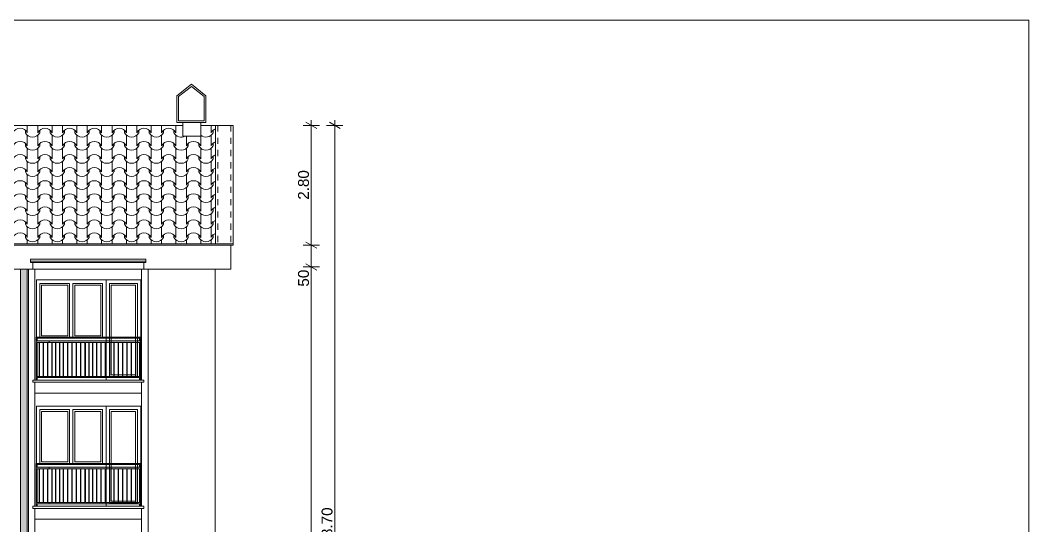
# Model space of a CAD drawing. Header units: millimetres. Extents: x 2791058 to 2855058, y -67651 to -18651.
# Drawn here: x 2831886 to 2855058, y -30272 to -18651 of the extents above; entities that cross this region are included whole.
import ezdxf

# ---------------------------------------------------------------- set-up
doc = ezdxf.new("R2010")
doc.units = ezdxf.units.MM
doc.header["$MEASUREMENT"] = 0
doc.linetypes.add('Dashed', pattern=[282.222223, 141.111112, -141.111112])
doc.linetypes.add('Hidden Line', pattern=[195.611112, 141.111112, -54.5])
doc.layers.add('Dimensioning - General', color=7, linetype='Continuous')
doc.layers.add('Exterior walls', color=7, linetype='Continuous')
for name, color, linetype, lineweight in [('Dimensioning - General_Pen_No__1', 7, 'Continuous', 0), ('Exterior walls_Pen_No__1', 7, 'Continuous', 0), ('Lines_Pen_No__20', 1, 'Continuous', 0), ('Shell - Roof_Pen_No__21', 7, 'Continuous', 0), ('Structural - Bearing_Pen_No__1', 7, 'Continuous', 0)]:
    doc.layers.add(name, color=color, linetype=linetype, lineweight=lineweight)
doc.layers.add('Structural - Bearing_Pen_No__61', color=7, linetype='Continuous', lineweight=0, true_color=0x6a6a6a)
doc.layers.add('Structural - Bearing_Pen_No__62', color=7, linetype='Continuous', lineweight=0, true_color=0xaaaaaa)
doc.styles.add('GENERATED_STYLE_1', font='')
doc.styles.get('GENERATED_STYLE_1').set_extended_font_data('Arial')
doc.dimstyles.new('GENERATED_STYLE__1', dxfattribs={"dimtxt": 250, "dimasz": 190, "dimexe": 0.18, "dimexo": 3, "dimgap": 0.09, "dimtad": 1, "dimlfac": 0.001, "dimzin": 0, "dimdsep": 46, "dimtxsty": 'GENERATED_STYLE_1', "dimblk": 'ARROWHEAD_2', "dimblk1": 'ARROWHEAD_2', "dimblk2": 'ARROWHEAD_2', "dimcen": 0.09, "dimclrd": 7, "dimclre": 7, "dimclrt": 7, "dimadec": 0, "dimazin": 0, "dimtfac": 1, "dimtdec": 4, "dimtmove": 0, "dimatfit": 3, "dimfxl": 1, "dimtolj": 1, "dimtzin": 0, "dimarcsym": 0})

# ---------------------------------------------------------------- blocks, each defined once
blk = doc.blocks.new('*X4', base_point=(2247654, -76425))
at = {"layer": 'Structural - Bearing_Pen_No__62', "color": 253, "linetype": 'Continuous', "lineweight": 0, "true_color": 0xaaaaaa}
for p, q in [((2832050, -21070), (2832050, -21116)), ((2832291, -21070), (2832291, -21116)), ((2832619, -21070), (2832619, -21116)), ((2832860, -21070), (2832860, -21116)), ((2833188, -21070), (2833188, -21116)), ((2833429, -21070), (2833429, -21116)), ((2833757, -21070), (2833757, -21116)), ((2833998, -21070), (2833998, -21116)), ((2834326, -21070), (2834326, -21116)), ((2834567, -21070), (2834567, -21116)), ((2834895, -21070), (2834895, -21116)), ((2835136, -21070), (2835136, -21116)), ((2835464, -21070), (2835464, -21116)), ((2836273, -21070), (2836273, -21116)), ((2832006, -21182), (2832006, -21238)), ((2832050, -21116), (2832050, -21238)), ((2832050, -21295), (2832050, -21417)), ((2832291, -21116), (2832291, -21238)), ((2832291, -21295), (2832291, -21417)), ((2832335, -21182), (2832335, -21238)), ((2832575, -21182), (2832575, -21238)), ((2832619, -21116), (2832619, -21238)), ((2832619, -21295), (2832619, -21417)), ((2832860, -21116), (2832860, -21238)), ((2832860, -21295), (2832860, -21417)), ((2832904, -21182), (2832904, -21238)), ((2833144, -21182), (2833144, -21238)), ((2833188, -21116), (2833188, -21238)), ((2833188, -21295), (2833188, -21417)), ((2833429, -21116), (2833429, -21238)), ((2833429, -21295), (2833429, -21417)), ((2833473, -21182), (2833473, -21238)), ((2833713, -21182), (2833713, -21238)), ((2833757, -21116), (2833757, -21238)), ((2833757, -21295), (2833757, -21417)), ((2833998, -21116), (2833998, -21238)), ((2833998, -21295), (2833998, -21417)), ((2834042, -21182), (2834042, -21238)), ((2834282, -21182), (2834282, -21238)), ((2834326, -21116), (2834326, -21238)), ((2834326, -21295), (2834326, -21417)), ((2834567, -21116), (2834567, -21238)), ((2834567, -21295), (2834567, -21417)), ((2834611, -21182), (2834611, -21238)), ((2834851, -21182), (2834851, -21238)), ((2834895, -21116), (2834895, -21238)), ((2834895, -21295), (2834895, -21417)), ((2835136, -21116), (2835136, -21238)), ((2835136, -21295), (2835136, -21417)), ((2835180, -21182), (2835180, -21238)), ((2835420, -21182), (2835420, -21238)), ((2835464, -21116), (2835464, -21238)), ((2835464, -21295), (2835464, -21417)), ((2835704, -21315), (2835704, -21417)), ((2836033, -21315), (2836033, -21417)), ((2836273, -21116), (2836273, -21238)), ((2836273, -21295), (2836273, -21417)), ((2836317, -21182), (2836317, -21238)), ((2832006, -21483), (2832006, -21539)), ((2832050, -21417), (2832050, -21539)), ((2832291, -21417), (2832291, -21539)), ((2832335, -21483), (2832335, -21539)), ((2832575, -21483), (2832575, -21539)), ((2832619, -21417), (2832619, -21539)), ((2832860, -21417), (2832860, -21539)), ((2832904, -21483), (2832904, -21539)), ((2833144, -21483), (2833144, -21539)), ((2833188, -21417), (2833188, -21539)), ((2833429, -21417), (2833429, -21539)), ((2833473, -21483), (2833473, -21539)), ((2833713, -21483), (2833713, -21539)), ((2833757, -21417), (2833757, -21539)), ((2833998, -21417), (2833998, -21539)), ((2834042, -21483), (2834042, -21539)), ((2834282, -21483), (2834282, -21539)), ((2834326, -21417), (2834326, -21539)), ((2834567, -21417), (2834567, -21539)), ((2834611, -21483), (2834611, -21539)), ((2834851, -21483), (2834851, -21539)), ((2834895, -21417), (2834895, -21539)), ((2835136, -21417), (2835136, -21539)), ((2835180, -21483), (2835180, -21539)), ((2835420, -21483), (2835420, -21539)), ((2835464, -21417), (2835464, -21539)), ((2835704, -21417), (2835704, -21539)), ((2835748, -21483), (2835748, -21539)), ((2835989, -21483), (2835989, -21539)), ((2836033, -21417), (2836033, -21539)), ((2836273, -21417), (2836273, -21539)), ((2836317, -21483), (2836317, -21539)), ((2832050, -21595), (2832050, -21717)), ((2832050, -21717), (2832050, -21839)), ((2832291, -21595), (2832291, -21717)), ((2832291, -21717), (2832291, -21839)), ((2832619, -21595), (2832619, -21717)), ((2832619, -21717), (2832619, -21839)), ((2832860, -21595), (2832860, -21717)), ((2832860, -21717), (2832860, -21839)), ((2833188, -21595), (2833188, -21717)), ((2833188, -21717), (2833188, -21839)), ((2833429, -21595), (2833429, -21717)), ((2833429, -21717), (2833429, -21839)), ((2833757, -21595), (2833757, -21717)), ((2833757, -21717), (2833757, -21839)), ((2833998, -21595), (2833998, -21717)), ((2833998, -21717), (2833998, -21839)), ((2834326, -21595), (2834326, -21717)), ((2834326, -21717), (2834326, -21839)), ((2834567, -21595), (2834567, -21717)), ((2834567, -21717), (2834567, -21839)), ((2834895, -21595), (2834895, -21717)), ((2834895, -21717), (2834895, -21839)), ((2835136, -21595), (2835136, -21717)), ((2835136, -21717), (2835136, -21839)), ((2835464, -21595), (2835464, -21717)), ((2835464, -21717), (2835464, -21839)), ((2835704, -21595), (2835704, -21717)), ((2835704, -21717), (2835704, -21839)), ((2836033, -21595), (2836033, -21717)), ((2836033, -21717), (2836033, -21839)), ((2836273, -21595), (2836273, -21717)), ((2836273, -21717), (2836273, -21839)), ((2832006, -21783), (2832006, -21839)), ((2832050, -21896), (2832050, -22018)), ((2832291, -21896), (2832291, -22018)), ((2832335, -21783), (2832335, -21839)), ((2832575, -21783), (2832575, -21839)), ((2832619, -21896), (2832619, -22018)), ((2832860, -21896), (2832860, -22018)), ((2832904, -21783), (2832904, -21839)), ((2833144, -21783), (2833144, -21839)), ((2833188, -21896), (2833188, -22018)), ((2833429, -21896), (2833429, -22018)), ((2833473, -21783), (2833473, -21839)), ((2833713, -21783), (2833713, -21839)), ((2833757, -21896), (2833757, -22018)), ((2833998, -21896), (2833998, -22018)), ((2834042, -21783), (2834042, -21839)), ((2834282, -21783), (2834282, -21839)), ((2834326, -21896), (2834326, -22018)), ((2834567, -21896), (2834567, -22018)), ((2834611, -21783), (2834611, -21839)), ((2834851, -21783), (2834851, -21839)), ((2834895, -21896), (2834895, -22018)), ((2835136, -21896), (2835136, -22018)), ((2835180, -21783), (2835180, -21839)), ((2835420, -21783), (2835420, -21839)), ((2835464, -21896), (2835464, -22018)), ((2835704, -21896), (2835704, -22018)), ((2835748, -21783), (2835748, -21839)), ((2835989, -21783), (2835989, -21839)), ((2836033, -21896), (2836033, -22018)), ((2836273, -21896), (2836273, -22018)), ((2836317, -21783), (2836317, -21839)), ((2832006, -22084), (2832006, -22140)), ((2832050, -22018), (2832050, -22140)), ((2832050, -22197), (2832050, -22319)), ((2832291, -22018), (2832291, -22140)), ((2832291, -22197), (2832291, -22319)), ((2832335, -22084), (2832335, -22140)), ((2832575, -22084), (2832575, -22140)), ((2832619, -22018), (2832619, -22140)), ((2832619, -22197), (2832619, -22319)), ((2832860, -22018), (2832860, -22140)), ((2832860, -22197), (2832860, -22319)), ((2832904, -22084), (2832904, -22140)), ((2833144, -22084), (2833144, -22140)), ((2833188, -22018), (2833188, -22140)), ((2833188, -22197), (2833188, -22319)), ((2833429, -22018), (2833429, -22140)), ((2833429, -22197), (2833429, -22319)), ((2833473, -22084), (2833473, -22140)), ((2833713, -22084), (2833713, -22140)), ((2833757, -22018), (2833757, -22140)), ((2833757, -22197), (2833757, -22319)), ((2833998, -22018), (2833998, -22140)), ((2833998, -22197), (2833998, -22319)), ((2834042, -22084), (2834042, -22140)), ((2834282, -22084), (2834282, -22140)), ((2834326, -22018), (2834326, -22140)), ((2834326, -22197), (2834326, -22319)), ((2834567, -22018), (2834567, -22140)), ((2834567, -22197), (2834567, -22319)), ((2834611, -22084), (2834611, -22140)), ((2834851, -22084), (2834851, -22140)), ((2834895, -22018), (2834895, -22140)), ((2834895, -22197), (2834895, -22319)), ((2835136, -22018), (2835136, -22140)), ((2835136, -22197), (2835136, -22319)), ((2835180, -22084), (2835180, -22140)), ((2835420, -22084), (2835420, -22140)), ((2835464, -22018), (2835464, -22140)), ((2835464, -22197), (2835464, -22319)), ((2835704, -22018), (2835704, -22140)), ((2835704, -22197), (2835704, -22319)), ((2835748, -22084), (2835748, -22140)), ((2835989, -22084), (2835989, -22140)), ((2836033, -22018), (2836033, -22140)), ((2836033, -22197), (2836033, -22319)), ((2836273, -22018), (2836273, -22140)), ((2836273, -22197), (2836273, -22319)), ((2836317, -22084), (2836317, -22140)), ((2832006, -22385), (2832006, -22441)), ((2832050, -22319), (2832050, -22441)), ((2832291, -22319), (2832291, -22441)), ((2832335, -22385), (2832335, -22441)), ((2832575, -22385), (2832575, -22441)), ((2832619, -22319), (2832619, -22441)), ((2832860, -22319), (2832860, -22441)), ((2832904, -22385), (2832904, -22441)), ((2833144, -22385), (2833144, -22441)), ((2833188, -22319), (2833188, -22441)), ((2833429, -22319), (2833429, -22441)), ((2833473, -22385), (2833473, -22441)), ((2833713, -22385), (2833713, -22441)), ((2833757, -22319), (2833757, -22441)), ((2833998, -22319), (2833998, -22441)), ((2834042, -22385), (2834042, -22441)), ((2834282, -22385), (2834282, -22441)), ((2834326, -22319), (2834326, -22441)), ((2834567, -22319), (2834567, -22441)), ((2834611, -22385), (2834611, -22441)), ((2834851, -22385), (2834851, -22441)), ((2834895, -22319), (2834895, -22441)), ((2835136, -22319), (2835136, -22441)), ((2835180, -22385), (2835180, -22441)), ((2835420, -22385), (2835420, -22441)), ((2835464, -22319), (2835464, -22441)), ((2835704, -22319), (2835704, -22441)), ((2835748, -22385), (2835748, -22441)), ((2835989, -22385), (2835989, -22441)), ((2836033, -22319), (2836033, -22441)), ((2836273, -22319), (2836273, -22441)), ((2836317, -22385), (2836317, -22441)), ((2832006, -22685), (2832006, -22741)), ((2832050, -22497), (2832050, -22619)), ((2832050, -22619), (2832050, -22741)), ((2832291, -22497), (2832291, -22619)), ((2832291, -22619), (2832291, -22741)), ((2832335, -22685), (2832335, -22741)), ((2832575, -22685), (2832575, -22741)), ((2832619, -22497), (2832619, -22619)), ((2832619, -22619), (2832619, -22741)), ((2832860, -22497), (2832860, -22619)), ((2832860, -22619), (2832860, -22741)), ((2832904, -22685), (2832904, -22741)), ((2833144, -22685), (2833144, -22741)), ((2833188, -22497), (2833188, -22619)), ((2833188, -22619), (2833188, -22741)), ((2833429, -22497), (2833429, -22619)), ((2833429, -22619), (2833429, -22741)), ((2833473, -22685), (2833473, -22741)), ((2833713, -22685), (2833713, -22741)), ((2833757, -22497), (2833757, -22619)), ((2833757, -22619), (2833757, -22741)), ((2833998, -22497), (2833998, -22619)), ((2833998, -22619), (2833998, -22741)), ((2834042, -22685), (2834042, -22741)), ((2834282, -22685), (2834282, -22741)), ((2834326, -22497), (2834326, -22619)), ((2834326, -22619), (2834326, -22741)), ((2834567, -22497), (2834567, -22619)), ((2834567, -22619), (2834567, -22741)), ((2834611, -22685), (2834611, -22741)), ((2834851, -22685), (2834851, -22741)), ((2834895, -22497), (2834895, -22619)), ((2834895, -22619), (2834895, -22741)), ((2835136, -22497), (2835136, -22619)), ((2835136, -22619), (2835136, -22741)), ((2835180, -22685), (2835180, -22741)), ((2835420, -22685), (2835420, -22741)), ((2835464, -22497), (2835464, -22619)), ((2835464, -22619), (2835464, -22741)), ((2835704, -22497), (2835704, -22619)), ((2835704, -22619), (2835704, -22741)), ((2835748, -22685), (2835748, -22741)), ((2835989, -22685), (2835989, -22741)), ((2836033, -22497), (2836033, -22619)), ((2836033, -22619), (2836033, -22741)), ((2836273, -22497), (2836273, -22619)), ((2836273, -22619), (2836273, -22741)), ((2836317, -22685), (2836317, -22741)), ((2832050, -22798), (2832050, -22920)), ((2832050, -22920), (2832050, -23042)), ((2832291, -22798), (2832291, -22920)), ((2832291, -22920), (2832291, -23042)), ((2832619, -22798), (2832619, -22920)), ((2832619, -22920), (2832619, -23042)), ((2832860, -22798), (2832860, -22920)), ((2832860, -22920), (2832860, -23042)), ((2833188, -22798), (2833188, -22920)), ((2833188, -22920), (2833188, -23042)), ((2833429, -22798), (2833429, -22920)), ((2833429, -22920), (2833429, -23042)), ((2833757, -22798), (2833757, -22920)), ((2833757, -22920), (2833757, -23042)), ((2833998, -22798), (2833998, -22920)), ((2833998, -22920), (2833998, -23042)), ((2834326, -22798), (2834326, -22920)), ((2834326, -22920), (2834326, -23042)), ((2834567, -22798), (2834567, -22920)), ((2834567, -22920), (2834567, -23042)), ((2834895, -22798), (2834895, -22920)), ((2834895, -22920), (2834895, -23042)), ((2835136, -22798), (2835136, -22920)), ((2835136, -22920), (2835136, -23042)), ((2835464, -22798), (2835464, -22920)), ((2835464, -22920), (2835464, -23042)), ((2835704, -22798), (2835704, -22920)), ((2835704, -22920), (2835704, -23042)), ((2836033, -22798), (2836033, -22920)), ((2836033, -22920), (2836033, -23042)), ((2836273, -22798), (2836273, -22920)), ((2836273, -22920), (2836273, -23042)), ((2832006, -22986), (2832006, -23042)), ((2832050, -23099), (2832050, -23221)), ((2832291, -23099), (2832291, -23221)), ((2832335, -22986), (2832335, -23042)), ((2832575, -22986), (2832575, -23042)), ((2832619, -23099), (2832619, -23221)), ((2832860, -23099), (2832860, -23221)), ((2832904, -22986), (2832904, -23042)), ((2833144, -22986), (2833144, -23042)), ((2833188, -23099), (2833188, -23221)), ((2833429, -23099), (2833429, -23221)), ((2833473, -22986), (2833473, -23042)), ((2833713, -22986), (2833713, -23042)), ((2833757, -23099), (2833757, -23221)), ((2833998, -23099), (2833998, -23221)), ((2834042, -22986), (2834042, -23042)), ((2834282, -22986), (2834282, -23042)), ((2834326, -23099), (2834326, -23221)), ((2834567, -23099), (2834567, -23221)), ((2834611, -22986), (2834611, -23042)), ((2834851, -22986), (2834851, -23042)), ((2834895, -23099), (2834895, -23221)), ((2835136, -23099), (2835136, -23221)), ((2835180, -22986), (2835180, -23042)), ((2835420, -22986), (2835420, -23042)), ((2835464, -23099), (2835464, -23221)), ((2835704, -23099), (2835704, -23221)), ((2835748, -22986), (2835748, -23042)), ((2835989, -22986), (2835989, -23042)), ((2836033, -23099), (2836033, -23221)), ((2836273, -23099), (2836273, -23221)), ((2836317, -22986), (2836317, -23042)), ((2832006, -23287), (2832006, -23343)), ((2832050, -23221), (2832050, -23343)), ((2832050, -23399), (2832050, -23521)), ((2832291, -23221), (2832291, -23343)), ((2832291, -23399), (2832291, -23521)), ((2832335, -23287), (2832335, -23343)), ((2832575, -23287), (2832575, -23343)), ((2832619, -23221), (2832619, -23343)), ((2832619, -23399), (2832619, -23521)), ((2832860, -23221), (2832860, -23343)), ((2832860, -23399), (2832860, -23521)), ((2832904, -23287), (2832904, -23343)), ((2833144, -23287), (2833144, -23343)), ((2833188, -23221), (2833188, -23343)), ((2833188, -23399), (2833188, -23521)), ((2833429, -23221), (2833429, -23343)), ((2833429, -23399), (2833429, -23521)), ((2833473, -23287), (2833473, -23343)), ((2833713, -23287), (2833713, -23343)), ((2833757, -23221), (2833757, -23343)), ((2833757, -23399), (2833757, -23521)), ((2833998, -23221), (2833998, -23343)), ((2833998, -23399), (2833998, -23521)), ((2834042, -23287), (2834042, -23343)), ((2834282, -23287), (2834282, -23343)), ((2834326, -23221), (2834326, -23343)), ((2834326, -23399), (2834326, -23521)), ((2834567, -23221), (2834567, -23343)), ((2834567, -23399), (2834567, -23521)), ((2834611, -23287), (2834611, -23343)), ((2834851, -23287), (2834851, -23343)), ((2834895, -23221), (2834895, -23343)), ((2834895, -23399), (2834895, -23521)), ((2835136, -23221), (2835136, -23343)), ((2835136, -23399), (2835136, -23521)), ((2835180, -23287), (2835180, -23343)), ((2835420, -23287), (2835420, -23343)), ((2835464, -23221), (2835464, -23343)), ((2835464, -23399), (2835464, -23521)), ((2835704, -23221), (2835704, -23343)), ((2835704, -23399), (2835704, -23521)), ((2835748, -23287), (2835748, -23343)), ((2835989, -23287), (2835989, -23343)), ((2836033, -23221), (2836033, -23343)), ((2836033, -23399), (2836033, -23521)), ((2836273, -23221), (2836273, -23343)), ((2836273, -23399), (2836273, -23521)), ((2836317, -23287), (2836317, -23343)), ((2832006, -23587), (2832006, -23643)), ((2832050, -23521), (2832050, -23643)), ((2832291, -23521), (2832291, -23643)), ((2832335, -23587), (2832335, -23643)), ((2832575, -23587), (2832575, -23643)), ((2832619, -23521), (2832619, -23643)), ((2832860, -23521), (2832860, -23643)), ((2832904, -23587), (2832904, -23643)), ((2833144, -23587), (2833144, -23643)), ((2833188, -23521), (2833188, -23643)), ((2833429, -23521), (2833429, -23643)), ((2833473, -23587), (2833473, -23643)), ((2833713, -23587), (2833713, -23643)), ((2833757, -23521), (2833757, -23643)), ((2833998, -23521), (2833998, -23643)), ((2834042, -23587), (2834042, -23643)), ((2834282, -23587), (2834282, -23643)), ((2834326, -23521), (2834326, -23643)), ((2834567, -23521), (2834567, -23643)), ((2834611, -23587), (2834611, -23643)), ((2834851, -23587), (2834851, -23643)), ((2834895, -23521), (2834895, -23643)), ((2835136, -23521), (2835136, -23643)), ((2835180, -23587), (2835180, -23643)), ((2835420, -23587), (2835420, -23643)), ((2835464, -23521), (2835464, -23643)), ((2835704, -23521), (2835704, -23643)), ((2835748, -23587), (2835748, -23643)), ((2835989, -23587), (2835989, -23643)), ((2836033, -23521), (2836033, -23643)), ((2836273, -23521), (2836273, -23643)), ((2836317, -23587), (2836317, -23643)), ((2832050, -23700), (2832050, -23792)), ((2832291, -23700), (2832291, -23792)), ((2832619, -23700), (2832619, -23792)), ((2832860, -23700), (2832860, -23792)), ((2833188, -23700), (2833188, -23792)), ((2833429, -23700), (2833429, -23792)), ((2833757, -23700), (2833757, -23792)), ((2833998, -23700), (2833998, -23792)), ((2834326, -23700), (2834326, -23792)), ((2834567, -23700), (2834567, -23792)), ((2834895, -23700), (2834895, -23792)), ((2835136, -23700), (2835136, -23792)), ((2835464, -23700), (2835464, -23792)), ((2835704, -23700), (2835704, -23792)), ((2836033, -23700), (2836033, -23792)), ((2836273, -23700), (2836273, -23792))]:
    blk.add_line(p, q, dxfattribs=at)
for centre, radius, start, end in [((2831887, -21322), 185, 90.1705, 153.0115), ((2831885, -21322), 185, 26.9885, 89.8295), ((2832170, -21155), 184, 206.7044, 333.2956), ((2832456, -21322), 185, 90.1705, 153.0115), ((2832454, -21322), 185, 26.9885, 89.8295), ((2832739, -21155), 184, 206.7044, 333.2956), ((2833024, -21322), 185, 90.1705, 153.0115), ((2833023, -21322), 185, 26.9885, 89.8295), ((2833308, -21155), 184, 206.7044, 333.2956), ((2833593, -21322), 185, 90.1705, 153.0115), ((2833592, -21322), 185, 26.9885, 89.8295), ((2833877, -21155), 184, 206.7044, 333.2956), ((2834162, -21322), 185, 90.1705, 153.0115), ((2834161, -21322), 185, 26.9885, 89.8295), ((2834446, -21155), 184, 206.7044, 333.2956), ((2834731, -21322), 185, 90.1705, 153.0115), ((2834730, -21322), 185, 26.9885, 89.8295), ((2835015, -21155), 184, 206.7044, 333.2956), ((2835300, -21322), 185, 90.1705, 153.0115), ((2835299, -21322), 185, 26.9885, 89.8295), ((2835584, -21155), 184, 206.7044, 299.8597), ((2836153, -21155), 184, 230.3003, 333.2956), ((2836438, -21322), 185, 109.7427, 153.0115), ((2831887, -21623), 185, 90.1705, 153.0115), ((2831885, -21623), 185, 26.9885, 89.8295), ((2832170, -21456), 184, 206.7044, 333.2956), ((2832456, -21623), 185, 90.1705, 153.0115), ((2832454, -21623), 185, 26.9885, 89.8295), ((2832739, -21456), 184, 206.7044, 333.2956), ((2833024, -21623), 185, 90.1705, 153.0115), ((2833023, -21623), 185, 26.9885, 89.8295), ((2833308, -21456), 184, 206.7044, 333.2956), ((2833593, -21623), 185, 90.1705, 153.0115), ((2833592, -21623), 185, 26.9885, 89.8295), ((2833877, -21456), 184, 206.7044, 333.2956), ((2834162, -21623), 185, 90.1705, 153.0115), ((2834161, -21623), 185, 26.9885, 89.8295), ((2834446, -21456), 184, 206.7044, 333.2956), ((2834731, -21623), 185, 90.1705, 153.0115), ((2834730, -21623), 185, 26.9885, 89.8295), ((2835015, -21456), 184, 206.7044, 333.2956), ((2835300, -21623), 185, 90.1705, 153.0115), ((2835299, -21623), 185, 26.9885, 89.8295), ((2835584, -21456), 184, 206.7044, 333.2956), ((2835869, -21623), 185, 90.1705, 153.0115), ((2835868, -21623), 185, 26.9885, 89.8295), ((2836153, -21456), 184, 206.7044, 333.2956), ((2836438, -21623), 185, 109.7427, 153.0115), ((2831887, -21923), 185, 90.1705, 153.0115), ((2831885, -21923), 185, 26.9885, 89.8295), ((2832456, -21923), 185, 90.1705, 153.0115), ((2832454, -21923), 185, 26.9885, 89.8295), ((2833024, -21923), 185, 90.1705, 153.0115), ((2833023, -21923), 185, 26.9885, 89.8295), ((2833593, -21923), 185, 90.1705, 153.0115), ((2833592, -21923), 185, 26.9885, 89.8295), ((2834162, -21923), 185, 90.1705, 153.0115), ((2834161, -21923), 185, 26.9885, 89.8295), ((2834731, -21923), 185, 90.1705, 153.0115), ((2834730, -21923), 185, 26.9885, 89.8295), ((2835300, -21923), 185, 90.1705, 153.0115), ((2835299, -21923), 185, 26.9885, 89.8295), ((2835869, -21923), 185, 90.1705, 153.0115), ((2835868, -21923), 185, 26.9885, 89.8295), ((2836438, -21923), 185, 109.7427, 153.0115), ((2832170, -21757), 184, 206.7044, 333.2956), ((2832739, -21757), 184, 206.7044, 333.2956), ((2833308, -21757), 184, 206.7044, 333.2956), ((2833877, -21757), 184, 206.7044, 333.2956), ((2834446, -21757), 184, 206.7044, 333.2956), ((2835015, -21757), 184, 206.7044, 333.2956), ((2835584, -21757), 184, 206.7044, 333.2956), ((2836153, -21757), 184, 206.7044, 333.2956), ((2831887, -22224), 185, 90.1705, 153.0115), ((2831885, -22224), 185, 26.9885, 89.8295), ((2832170, -22057), 184, 206.7044, 333.2956), ((2832456, -22224), 185, 90.1705, 153.0115), ((2832454, -22224), 185, 26.9885, 89.8295), ((2832739, -22057), 184, 206.7044, 333.2956), ((2833024, -22224), 185, 90.1705, 153.0115), ((2833023, -22224), 185, 26.9885, 89.8295), ((2833308, -22057), 184, 206.7044, 333.2956), ((2833593, -22224), 185, 90.1705, 153.0115), ((2833592, -22224), 185, 26.9885, 89.8295), ((2833877, -22057), 184, 206.7044, 333.2956), ((2834162, -22224), 185, 90.1705, 153.0115), ((2834161, -22224), 185, 26.9885, 89.8295), ((2834446, -22057), 184, 206.7044, 333.2956), ((2834731, -22224), 185, 90.1705, 153.0115), ((2834730, -22224), 185, 26.9885, 89.8295), ((2835015, -22057), 184, 206.7044, 333.2956), ((2835300, -22224), 185, 90.1705, 153.0115), ((2835299, -22224), 185, 26.9885, 89.8295), ((2835584, -22057), 184, 206.7044, 333.2956), ((2835869, -22224), 185, 90.1705, 153.0115), ((2835868, -22224), 185, 26.9885, 89.8295), ((2836153, -22057), 184, 206.7044, 333.2956), ((2836438, -22224), 185, 109.7427, 153.0115), ((2831887, -22525), 185, 90.1705, 153.0115), ((2831885, -22525), 185, 26.9885, 89.8295), ((2832170, -22358), 184, 206.7044, 333.2956), ((2832456, -22525), 185, 90.1705, 153.0115), ((2832454, -22525), 185, 26.9885, 89.8295), ((2832739, -22358), 184, 206.7044, 333.2956), ((2833024, -22525), 185, 90.1705, 153.0115), ((2833023, -22525), 185, 26.9885, 89.8295), ((2833308, -22358), 184, 206.7044, 333.2956), ((2833593, -22525), 185, 90.1705, 153.0115), ((2833592, -22525), 185, 26.9885, 89.8295), ((2833877, -22358), 184, 206.7044, 333.2956), ((2834162, -22525), 185, 90.1705, 153.0115), ((2834161, -22525), 185, 26.9885, 89.8295), ((2834446, -22358), 184, 206.7044, 333.2956), ((2834731, -22525), 185, 90.1705, 153.0115), ((2834730, -22525), 185, 26.9885, 89.8295), ((2835015, -22358), 184, 206.7044, 333.2956), ((2835300, -22525), 185, 90.1705, 153.0115), ((2835299, -22525), 185, 26.9885, 89.8295), ((2835584, -22358), 184, 206.7044, 333.2956), ((2835869, -22525), 185, 90.1705, 153.0115), ((2835868, -22525), 185, 26.9885, 89.8295), ((2836153, -22358), 184, 206.7044, 333.2956), ((2836438, -22525), 185, 109.7427, 153.0115), ((2831887, -22825), 185, 90.1705, 153.0115), ((2831885, -22825), 185, 26.9885, 89.8295), ((2832456, -22825), 185, 90.1705, 153.0115), ((2832454, -22825), 185, 26.9885, 89.8295), ((2833024, -22825), 185, 90.1705, 153.0115), ((2833023, -22825), 185, 26.9885, 89.8295), ((2833593, -22825), 185, 90.1705, 153.0115), ((2833592, -22825), 185, 26.9885, 89.8295), ((2834162, -22825), 185, 90.1705, 153.0115), ((2834161, -22825), 185, 26.9885, 89.8295), ((2834731, -22825), 185, 90.1705, 153.0115), ((2834730, -22825), 185, 26.9885, 89.8295), ((2835300, -22825), 185, 90.1705, 153.0115), ((2835299, -22825), 185, 26.9885, 89.8295), ((2835869, -22825), 185, 90.1705, 153.0115), ((2835868, -22825), 185, 26.9885, 89.8295), ((2836438, -22825), 185, 109.7427, 153.0115), ((2832170, -22659), 184, 206.7044, 333.2956), ((2832739, -22659), 184, 206.7044, 333.2956), ((2833308, -22659), 184, 206.7044, 333.2956), ((2833877, -22659), 184, 206.7044, 333.2956), ((2834446, -22659), 184, 206.7044, 333.2956), ((2835015, -22659), 184, 206.7044, 333.2956), ((2835584, -22659), 184, 206.7044, 333.2956), ((2836153, -22659), 184, 206.7044, 333.2956), ((2831887, -23126), 185, 90.1705, 153.0115), ((2831885, -23126), 185, 26.9885, 89.8295), ((2832170, -22959), 184, 206.7044, 333.2956), ((2832456, -23126), 185, 90.1705, 153.0115), ((2832454, -23126), 185, 26.9885, 89.8295), ((2832739, -22959), 184, 206.7044, 333.2956), ((2833024, -23126), 185, 90.1705, 153.0115), ((2833023, -23126), 185, 26.9885, 89.8295), ((2833308, -22959), 184, 206.7044, 333.2956), ((2833593, -23126), 185, 90.1705, 153.0115), ((2833592, -23126), 185, 26.9885, 89.8295), ((2833877, -22959), 184, 206.7044, 333.2956), ((2834162, -23126), 185, 90.1705, 153.0115), ((2834161, -23126), 185, 26.9885, 89.8295), ((2834446, -22959), 184, 206.7044, 333.2956), ((2834731, -23126), 185, 90.1705, 153.0115), ((2834730, -23126), 185, 26.9885, 89.8295), ((2835015, -22959), 184, 206.7044, 333.2956), ((2835300, -23126), 185, 90.1705, 153.0115), ((2835299, -23126), 185, 26.9885, 89.8295), ((2835584, -22959), 184, 206.7044, 333.2956), ((2835869, -23126), 185, 90.1705, 153.0115), ((2835868, -23126), 185, 26.9885, 89.8295), ((2836153, -22959), 184, 206.7044, 333.2956), ((2836438, -23126), 185, 109.7427, 153.0115), ((2831887, -23427), 185, 90.1705, 153.0115), ((2831885, -23427), 185, 26.9885, 89.8295), ((2832170, -23260), 184, 206.7044, 333.2956), ((2832456, -23427), 185, 90.1705, 153.0115), ((2832454, -23427), 185, 26.9885, 89.8295), ((2832739, -23260), 184, 206.7044, 333.2956), ((2833024, -23427), 185, 90.1705, 153.0115), ((2833023, -23427), 185, 26.9885, 89.8295), ((2833308, -23260), 184, 206.7044, 333.2956), ((2833593, -23427), 185, 90.1705, 153.0115), ((2833592, -23427), 185, 26.9885, 89.8295), ((2833877, -23260), 184, 206.7044, 333.2956), ((2834162, -23427), 185, 90.1705, 153.0115), ((2834161, -23427), 185, 26.9885, 89.8295), ((2834446, -23260), 184, 206.7044, 333.2956), ((2834731, -23427), 185, 90.1705, 153.0115), ((2834730, -23427), 185, 26.9885, 89.8295), ((2835015, -23260), 184, 206.7044, 333.2956), ((2835300, -23427), 185, 90.1705, 153.0115), ((2835299, -23427), 185, 26.9885, 89.8295), ((2835584, -23260), 184, 206.7044, 333.2956), ((2835869, -23427), 185, 90.1705, 153.0115), ((2835868, -23427), 185, 26.9885, 89.8295), ((2836153, -23260), 184, 206.7044, 333.2956), ((2836438, -23427), 185, 109.7427, 153.0115), ((2831887, -23727), 185, 90.1705, 153.0115), ((2831885, -23727), 185, 26.9885, 89.8295), ((2832456, -23727), 185, 90.1705, 153.0115), ((2832454, -23727), 185, 26.9885, 89.8295), ((2833024, -23727), 185, 90.1705, 153.0115), ((2833023, -23727), 185, 26.9885, 89.8295), ((2833593, -23727), 185, 90.1705, 153.0115), ((2833592, -23727), 185, 26.9885, 89.8295), ((2834162, -23727), 185, 90.1705, 153.0115), ((2834161, -23727), 185, 26.9885, 89.8295), ((2834731, -23727), 185, 90.1705, 153.0115), ((2834730, -23727), 185, 26.9885, 89.8295), ((2835300, -23727), 185, 90.1705, 153.0115), ((2835299, -23727), 185, 26.9885, 89.8295), ((2835869, -23727), 185, 90.1705, 153.0115), ((2835868, -23727), 185, 26.9885, 89.8295), ((2836438, -23727), 185, 109.7427, 153.0115), ((2832170, -23561), 184, 206.7044, 333.2956), ((2832739, -23561), 184, 206.7044, 333.2956), ((2833308, -23561), 184, 206.7044, 333.2956), ((2833877, -23561), 184, 206.7044, 333.2956), ((2834446, -23561), 184, 206.7044, 333.2956), ((2835015, -23561), 184, 206.7044, 333.2956), ((2835584, -23561), 184, 206.7044, 333.2956), ((2836153, -23561), 184, 206.7044, 333.2956)]:
    blk.add_arc(centre, radius, start, end, dxfattribs=at)
blk = doc.blocks.new('Fill_2', base_point=(2247654, -74425))
at = {"layer": 'Structural - Bearing_Pen_No__1', "color": 7, "linetype": 'Continuous', "lineweight": 0}
for p, q in [((2835626, -21070), (2830646, -21070)), ((2835626, -21315), (2835626, -21070)), ((2836376, -21070), (2836036, -21070)), ((2836036, -21070), (2836036, -21315)), ((2836376, -23792), (2836376, -21070)), ((2836036, -21315), (2835626, -21315)), ((2820484, -23792), (2836376, -23792))]:
    blk.add_line(p, q, dxfattribs=at)
at = {"layer": 'Structural - Bearing_Pen_No__62', "color": 253, "linetype": 'Continuous', "lineweight": 0, "true_color": 0xaaaaaa}
blk.add_blockref('*X4', (2247654, -76425), dxfattribs=at)
blk = doc.blocks.new('Wall_4', base_point=(2831970, -24372))
at = {"layer": 'Exterior walls', "linetype": 'Continuous', "lineweight": 0}
blk.add_hatch(color=255, dxfattribs=at).paths.add_polyline_path([(2831895, -24372), (2831895, -35987), (2832045, -35960), (2832045, -24372)])
at = {"layer": 'Exterior walls_Pen_No__1', "color": 7, "linetype": 'Continuous', "lineweight": 0, "flags": 128}
for points in [[(2831895, -24372), (2831895, -35987)], [(2832045, -24372), (2831895, -24372)], [(2832045, -35960), (2832045, -24372)]]:
    blk.add_lwpolyline(points, dxfattribs=at)
blk = doc.blocks.new('*D24', base_point=(2247654, -76425))
at = {"layer": 'Dimensioning - General_Pen_No__1', "color": 7, "linetype": 'Continuous', "lineweight": 0}
for p, q in [((2838761, -24322), (2838386, -24322)), ((2838448, -24250), (2838698, -24394)), ((2838573, -38922), (2838573, -24322)), ((2838761, -38922), (2838386, -38922)), ((2838448, -38850), (2838698, -38994))]:
    blk.add_line(p, q, dxfattribs=at)
at = {"layer": 'Dimensioning - General_Pen_No__1', "color": 7, "lineweight": 0, "char_height": 250, "attachment_point": 7, "rotation": 90, "style": 'GENERATED_STYLE_1'}
for s, insert in [('\\A1;{\\pql;\\fArial|b0|i0|c0|p34;50}', (2838523, -24774)), ('\\A1;{\\pql;\\fArial|b0|i0|c0|p34;14.80}', (2838523, -32239))]:
    blk.add_mtext(s, dxfattribs=dict(at, insert=insert))
blk = doc.blocks.new('ARROWHEAD_2')
at = {"color": 0, "linetype": 'Continuous', "lineweight": 0}
for p, q in [((0, 0), (-1, 0)), ((-0.38, -0.66), (0.38, 0.66))]:
    blk.add_line(p, q, dxfattribs=at)
blk = doc.blocks.new('*D25', base_point=(2247654, -76425))
at = {"layer": 'Dimensioning - General_Pen_No__1', "color": 7, "linetype": 'Continuous', "lineweight": 0}
for p, q in [((2838761, -23822), (2838386, -23822)), ((2838448, -23750), (2838698, -23894)), ((2838573, -24322), (2838573, -23822)), ((2838761, -24322), (2838386, -24322)), ((2838448, -24250), (2838698, -24394))]:
    blk.add_line(p, q, dxfattribs=at)
blk = doc.blocks.new('*D26', base_point=(2247654, -76425))
at = {"layer": 'Dimensioning - General_Pen_No__1', "color": 7, "linetype": 'Continuous', "lineweight": 0}
for p, q in [((2838761, -21070), (2838386, -21070)), ((2838698, -21142), (2838448, -20997)), ((2838573, -21070), (2838573, -20947)), ((2838573, -23822), (2838573, -21070)), ((2838761, -23822), (2838386, -23822)), ((2838448, -23750), (2838698, -23894))]:
    blk.add_line(p, q, dxfattribs=at)
at = {"layer": 'Dimensioning - General_Pen_No__1', "color": 7, "lineweight": 0, "insert": (2838523, -22778), "char_height": 250, "attachment_point": 7, "rotation": 90, "style": 'GENERATED_STYLE_1'}
blk.add_mtext('\\A1;{\\pql;\\fArial|b0|i0|c0|p34;2.80}', dxfattribs=at)
blk = doc.blocks.new('*D27', base_point=(2247654, -76425))
at = {"layer": 'Dimensioning - General_Pen_No__1', "color": 7, "linetype": 'Continuous', "lineweight": 0}
for p, q in [((2839302, -21070), (2838927, -21070)), ((2839239, -21142), (2838989, -20997)), ((2839114, -21070), (2839114, -20947)), ((2839114, -39522), (2839114, -21070)), ((2839302, -39522), (2838927, -39522)), ((2838989, -39450), (2839239, -39594)), ((2839114, -39644), (2839114, -39522))]:
    blk.add_line(p, q, dxfattribs=at)
at = {"layer": 'Dimensioning - General_Pen_No__1', "color": 7, "lineweight": 0, "insert": (2839064, -30723), "char_height": 250, "attachment_point": 7, "rotation": 90, "style": 'GENERATED_STYLE_1'}
blk.add_mtext('\\A1;{\\pql;\\fArial|b0|i0|c0|p34;18.70}', dxfattribs=at)

msp = doc.modelspace()

# ---------------------------------------------------------------- hatches: boundary and pattern name
at = {"layer": 'Structural - Bearing_Pen_No__61', "linetype": 'Continuous', "lineweight": 0, "true_color": 0x6a6a6a}
h = msp.add_hatch(color=251, dxfattribs=at)
h.paths.add_polyline_path([(2832252.754, -25936.789), (2832252.754, -26922.015), (2832276.754, -26922.015), (2832276.754, -26864.515), (2832552.754, -26864.515), (2832552.754, -26839.515), (2832520.754, -26839.515), (2832520.754, -26062.015), (2832552.754, -26062.015), (2832552.754, -26022.015), (2832276.754, -26022.015), (2832276.754, -25962.015), (2832552.754, -25962.015), (2832552.754, -25936.789), (2832276.754, -25936.789)])
h.paths.add_polyline_path([(2832276.754, -26062.015), (2832323.254, -26062.015), (2832323.254, -26839.515), (2832276.754, -26839.515)], flags=0)
h.paths.add_polyline_path([(2832333.254, -26062.015), (2832410.754, -26062.015), (2832410.753, -26839.515), (2832333.254, -26839.515)], flags=0)
h.paths.add_polyline_path([(2832420.754, -26062.015), (2832510.754, -26062.015), (2832510.754, -26839.515), (2832420.754, -26839.515)], flags=0)
h = msp.add_hatch(color=251, dxfattribs=at)
h.paths.add_polyline_path([(2832552.754, -26864.515), (2834628.754, -26864.515), (2834628.754, -26922.015), (2834652.754, -26922.015), (2834652.754, -25936.789), (2834628.754, -25936.789), (2832552.754, -25936.789), (2832552.754, -25962.015), (2834628.754, -25962.015), (2834628.754, -26022.015), (2832552.754, -26022.015), (2832552.754, -26062.015), (2832610.754, -26062.015), (2832610.754, -26839.515), (2832552.754, -26839.515)])
h.paths.add_polyline_path([(2832620.754, -26839.515), (2832620.754, -26062.015), (2832698.254, -26062.015), (2832698.254, -26839.515)], flags=0)
h.paths.add_polyline_path([(2832785.754, -26839.515), (2832708.254, -26839.515), (2832708.254, -26062.015), (2832785.754, -26062.015)], flags=0)
h.paths.add_polyline_path([(2832795.754, -26062.015), (2832873.254, -26062.015), (2832873.253, -26839.515), (2832795.754, -26839.515)], flags=0)
h.paths.add_polyline_path([(2832973.254, -26839.515), (2832883.254, -26839.515), (2832883.254, -26062.015), (2832973.254, -26062.015)], flags=0)
h.paths.add_polyline_path([(2832983.254, -26839.515), (2832983.254, -26062.015), (2833073.254, -26062.015), (2833073.254, -26839.515)], flags=0)
h.paths.add_polyline_path([(2833083.254, -26062.015), (2833173.254, -26062.015), (2833173.254, -26839.515), (2833083.254, -26839.515)], flags=0)
h.paths.add_polyline_path([(2833183.254, -26062.015), (2833273.254, -26062.015), (2833273.254, -26839.515), (2833183.254, -26839.515)], flags=0)
h.paths.add_polyline_path([(2833283.254, -26839.515), (2833283.254, -26062.015), (2833373.254, -26062.015), (2833373.254, -26839.515)], flags=0)
h.paths.add_polyline_path([(2833460.754, -26839.515), (2833383.254, -26839.515), (2833383.254, -26062.015), (2833460.754, -26062.015)], flags=0)
h.paths.add_polyline_path([(2833470.754, -26062.015), (2833548.254, -26062.015), (2833548.254, -26839.515), (2833470.754, -26839.515)], flags=0)
h.paths.add_polyline_path([(2833558.254, -26062.015), (2833635.754, -26062.015), (2833635.754, -26839.515), (2833558.254, -26839.515)], flags=0)
h.paths.add_polyline_path([(2833645.754, -26839.515), (2833645.754, -26062.015), (2833735.754, -26062.015), (2833735.754, -26839.515)], flags=0)
h.paths.add_polyline_path([(2833835.754, -26839.515), (2833745.754, -26839.515), (2833745.754, -26062.015), (2833835.754, -26062.015)], flags=0)
h.paths.add_polyline_path([(2833935.754, -26839.515), (2833845.754, -26839.515), (2833845.754, -26062.015), (2833935.754, -26062.015)], flags=0)
h.paths.add_polyline_path([(2833945.754, -26839.515), (2833945.754, -26062.015), (2834035.754, -26062.015), (2834035.754, -26839.515)], flags=0)
h.paths.add_polyline_path([(2834045.754, -26839.515), (2834045.754, -26062.015), (2834135.754, -26062.015), (2834135.754, -26839.515)], flags=0)
h.paths.add_polyline_path([(2834145.754, -26062.015), (2834235.754, -26062.015), (2834235.754, -26839.515), (2834145.754, -26839.515)], flags=0)
h.paths.add_polyline_path([(2834245.754, -26839.515), (2834245.754, -26062.015), (2834335.754, -26062.015), (2834335.754, -26839.515)], flags=0)
h.paths.add_polyline_path([(2834345.754, -26062.015), (2834435.754, -26062.015), (2834435.754, -26839.515), (2834345.754, -26839.515)], flags=0)
h.paths.add_polyline_path([(2834445.754, -26839.515), (2834445.754, -26062.015), (2834535.754, -26062.015), (2834535.754, -26839.515)], flags=0)
h.paths.add_polyline_path([(2834545.754, -26062.015), (2834628.754, -26062.015), (2834628.754, -26839.515), (2834545.754, -26839.515)], flags=0)
h = msp.add_hatch(color=251, dxfattribs=at)
h.paths.add_polyline_path([(2832252.754, -28836.789), (2832252.754, -29822.015), (2832276.754, -29822.015), (2832276.754, -29764.515), (2832552.754, -29764.515), (2832552.754, -29739.515), (2832520.754, -29739.515), (2832520.754, -28962.015), (2832552.754, -28962.015), (2832552.754, -28922.015), (2832276.754, -28922.015), (2832276.754, -28862.015), (2832552.754, -28862.015), (2832552.754, -28836.789), (2832276.754, -28836.789)])
h.paths.add_polyline_path([(2832276.754, -28962.015), (2832323.254, -28962.015), (2832323.254, -29739.515), (2832276.754, -29739.515)], flags=0)
h.paths.add_polyline_path([(2832333.254, -28962.015), (2832410.754, -28962.015), (2832410.753, -29739.515), (2832333.254, -29739.515)], flags=0)
h.paths.add_polyline_path([(2832420.754, -28962.015), (2832510.754, -28962.015), (2832510.754, -29739.515), (2832420.754, -29739.515)], flags=0)
h = msp.add_hatch(color=251, dxfattribs=at)
h.paths.add_polyline_path([(2832552.754, -29764.515), (2834628.754, -29764.515), (2834628.754, -29822.015), (2834652.754, -29822.015), (2834652.754, -28836.789), (2834628.754, -28836.789), (2832552.754, -28836.789), (2832552.754, -28862.015), (2834628.754, -28862.015), (2834628.754, -28922.015), (2832552.754, -28922.015), (2832552.754, -28962.015), (2832610.754, -28962.015), (2832610.754, -29739.515), (2832552.754, -29739.515)])
h.paths.add_polyline_path([(2832620.754, -29739.515), (2832620.754, -28962.015), (2832698.254, -28962.015), (2832698.254, -29739.515)], flags=0)
h.paths.add_polyline_path([(2832785.754, -29739.515), (2832708.254, -29739.515), (2832708.254, -28962.015), (2832785.754, -28962.015)], flags=0)
h.paths.add_polyline_path([(2832795.754, -28962.015), (2832873.254, -28962.015), (2832873.253, -29739.515), (2832795.754, -29739.515)], flags=0)
h.paths.add_polyline_path([(2832973.254, -29739.515), (2832883.254, -29739.515), (2832883.254, -28962.015), (2832973.254, -28962.015)], flags=0)
h.paths.add_polyline_path([(2832983.254, -29739.515), (2832983.254, -28962.015), (2833073.254, -28962.015), (2833073.254, -29739.515)], flags=0)
h.paths.add_polyline_path([(2833083.254, -28962.015), (2833173.254, -28962.015), (2833173.254, -29739.515), (2833083.254, -29739.515)], flags=0)
h.paths.add_polyline_path([(2833183.254, -28962.015), (2833273.254, -28962.015), (2833273.254, -29739.515), (2833183.254, -29739.515)], flags=0)
h.paths.add_polyline_path([(2833283.254, -29739.515), (2833283.254, -28962.015), (2833373.254, -28962.015), (2833373.254, -29739.515)], flags=0)
h.paths.add_polyline_path([(2833460.754, -29739.515), (2833383.254, -29739.515), (2833383.254, -28962.015), (2833460.754, -28962.015)], flags=0)
h.paths.add_polyline_path([(2833470.754, -28962.015), (2833548.254, -28962.015), (2833548.254, -29739.515), (2833470.754, -29739.515)], flags=0)
h.paths.add_polyline_path([(2833558.254, -28962.015), (2833635.754, -28962.015), (2833635.754, -29739.515), (2833558.254, -29739.515)], flags=0)
h.paths.add_polyline_path([(2833645.754, -29739.515), (2833645.754, -28962.015), (2833735.754, -28962.015), (2833735.754, -29739.515)], flags=0)
h.paths.add_polyline_path([(2833835.754, -29739.515), (2833745.754, -29739.515), (2833745.754, -28962.015), (2833835.754, -28962.015)], flags=0)
h.paths.add_polyline_path([(2833935.754, -29739.515), (2833845.754, -29739.515), (2833845.754, -28962.015), (2833935.754, -28962.015)], flags=0)
h.paths.add_polyline_path([(2833945.754, -29739.515), (2833945.754, -28962.015), (2834035.754, -28962.015), (2834035.754, -29739.515)], flags=0)
h.paths.add_polyline_path([(2834045.754, -29739.515), (2834045.754, -28962.015), (2834135.754, -28962.015), (2834135.754, -29739.515)], flags=0)
h.paths.add_polyline_path([(2834145.754, -28962.015), (2834235.754, -28962.015), (2834235.754, -29739.515), (2834145.754, -29739.515)], flags=0)
h.paths.add_polyline_path([(2834245.754, -29739.515), (2834245.754, -28962.015), (2834335.754, -28962.015), (2834335.754, -29739.515)], flags=0)
h.paths.add_polyline_path([(2834345.754, -28962.015), (2834435.754, -28962.015), (2834435.754, -29739.515), (2834345.754, -29739.515)], flags=0)
h.paths.add_polyline_path([(2834445.754, -29739.515), (2834445.754, -28962.015), (2834535.754, -28962.015), (2834535.754, -29739.515)], flags=0)
h.paths.add_polyline_path([(2834545.754, -28962.015), (2834628.754, -28962.015), (2834628.754, -29739.515), (2834545.754, -29739.515)], flags=0)

# ---------------------------------------------------------------- linework, layer by layer
at = {"layer": 'Lines_Pen_No__20', "color": 1, "linetype": 'Hidden Line', "lineweight": 0}
for p, q in [((2832259.099, -24762.015), (2832259.099, -24622.015)), ((2834659.099, -24622.015), (2832259.099, -24622.015)), ((2834659.099, -24762.015), (2834659.099, -24622.015)), ((2832259.099, -27662.015), (2832259.099, -27522.015)), ((2834659.099, -27522.015), (2832259.099, -27522.015)), ((2834659.099, -27662.015), (2834659.099, -27522.015))]:
    msp.add_line(p, q, dxfattribs=at)
at = {"layer": 'Lines_Pen_No__20', "color": 1, "linetype": 'Continuous', "lineweight": 0}
for p, q in [((2832979.099, -25902.015), (2832979.099, -24742.015)), ((2833019.099, -25942.015), (2833019.099, -24702.015)), ((2833099.099, -25942.015), (2833099.099, -24702.015)), ((2833139.099, -25902.015), (2833139.099, -24742.015)), ((2832979.099, -28802.015), (2832979.099, -27642.015)), ((2833019.099, -28842.015), (2833019.099, -27602.015)), ((2833099.099, -28842.015), (2833099.099, -27602.015)), ((2833139.099, -28802.015), (2833139.099, -27642.015))]:
    msp.add_line(p, q, dxfattribs=at)
for points in [[(2832259.099, -24622.015), (2833859.099, -24622.015), (2833859.099, -26022.015), (2832259.099, -26022.015)], [(2833859.099, -26922.015), (2834659.099, -26922.015), (2834659.099, -24622.015), (2833859.099, -24622.015)], [(2833939.099, -26842.015), (2834579.099, -26842.015), (2834579.099, -24702.015), (2833939.099, -24702.015)], [(2833979.099, -26802.015), (2834539.099, -26802.015), (2834539.099, -24742.015), (2833979.099, -24742.015)], [(2832259.099, -27522.015), (2833859.099, -27522.015), (2833859.099, -28922.015), (2832259.099, -28922.015)], [(2833859.099, -29822.015), (2834659.099, -29822.015), (2834659.099, -27522.015), (2833859.099, -27522.015)], [(2833939.099, -29742.015), (2834579.099, -29742.015), (2834579.099, -27602.015), (2833939.099, -27602.015)], [(2833979.099, -29702.015), (2834539.099, -29702.015), (2834539.099, -27642.015), (2833979.099, -27642.015)]]:
    msp.add_lwpolyline(points, close=True, dxfattribs=at)
for points in [[(2833019.099, -25942.015), (2832339.099, -25942.015), (2832339.099, -24702.015), (2833019.099, -24702.015)], [(2832979.099, -25902.015), (2832379.099, -25902.015), (2832379.099, -24742.015), (2832979.099, -24742.015)], [(2833099.099, -24702.015), (2833779.099, -24702.015), (2833779.099, -25942.015), (2833099.099, -25942.015)], [(2833139.099, -24742.015), (2833739.099, -24742.015), (2833739.099, -25902.015), (2833139.099, -25902.015)], [(2833019.099, -28842.015), (2832339.099, -28842.015), (2832339.099, -27602.015), (2833019.099, -27602.015)], [(2832979.099, -28802.015), (2832379.099, -28802.015), (2832379.099, -27642.015), (2832979.099, -27642.015)], [(2833099.099, -27602.015), (2833779.099, -27602.015), (2833779.099, -28842.015), (2833099.099, -28842.015)], [(2833139.099, -27642.015), (2833739.099, -27642.015), (2833739.099, -28802.015), (2833139.099, -28802.015)]]:
    msp.add_lwpolyline(points, dxfattribs=at)
at = {"layer": 'Shell - Roof_Pen_No__21', "color": 7, "linetype": 'Continuous', "lineweight": 0}
for p, q in [((2791057.579, -18651.285), (2855057.579, -18651.285)), ((2855057.579, -67651.285), (2855057.579, -18651.285)), ((2855057.579, -67651.285), (2855057.579, -18651.285)), ((2835818.165, -20123.437), (2835485.754, -20389.756)), ((2835818.165, -20123.437), (2836150.576, -20389.756)), ((2835485.754, -21005.332), (2835485.754, -20389.756)), ((2835818.165, -20175.704), (2835526.793, -20409.145)), ((2835818.165, -20175.704), (2836109.538, -20409.145)), ((2836150.576, -21005.332), (2836150.576, -20389.756)), ((2835526.793, -20964.294), (2835526.793, -20409.145)), ((2836109.538, -20964.294), (2836109.538, -20409.145)), ((2835625.754, -21069.559), (2830645.754, -21069.559)), ((2835608.869, -21005.332), (2835485.754, -21005.332)), ((2835526.793, -20964.294), (2836109.538, -20964.294)), ((2835608.869, -21005.332), (2836027.461, -21005.332)), ((2835625.754, -21005.332), (2835625.754, -21314.73)), ((2836027.461, -21005.332), (2836150.576, -21005.332)), ((2836035.754, -21005.332), (2836035.754, -21314.73)), ((2836775.754, -21069.559), (2836035.754, -21069.559)), ((2836375.754, -23792.015), (2836375.754, -21069.559)), ((2836775.754, -21069.559), (2836775.754, -23822.015)), ((2835625.754, -21314.73), (2836035.754, -21314.73)), ((2821075.754, -23792.015), (2836775.754, -23792.015)), ((2821075.754, -23822.015), (2836775.754, -23822.015)), ((2836725.754, -24372.015), (2836725.754, -23822.015)), ((2832125.754, -24142.015), (2832125.754, -24222.015)), ((2832125.754, -24142.015), (2834775.754, -24142.015)), ((2832125.754, -24192.015), (2834775.754, -24192.015)), ((2832125.754, -24222.015), (2834775.754, -24222.015)), ((2832225.754, -24142.015), (2832175.754, -24142.015)), ((2832175.754, -24222.015), (2832175.754, -24372.015)), ((2834725.754, -24222.015), (2834725.754, -24372.015)), ((2834775.754, -24142.015), (2834775.754, -24222.015)), ((2821075.754, -24372.015), (2836725.754, -24372.015)), ((2832075.754, -24372.015), (2832075.754, -35922.015)), ((2832225.754, -24372.015), (2832225.754, -26922.015)), ((2834675.754, -24372.015), (2834675.754, -26922.015)), ((2834825.754, -24372.015), (2834825.754, -35922.015)), ((2836365.754, -38922.015), (2836365.754, -24372.015)), ((2832225.754, -26922.015), (2832225.754, -24622.015)), ((2834645.754, -26022.015), (2833045.754, -26022.015)), ((2832175.754, -26972.015), (2832175.754, -26922.015)), ((2832175.754, -26922.015), (2832225.754, -26922.015)), ((2832225.754, -26972.015), (2832175.754, -26972.015)), ((2834675.754, -26922.015), (2832225.754, -26922.015)), ((2832225.754, -26972.015), (2832225.754, -27222.015)), ((2832225.754, -26972.015), (2834675.754, -26972.015)), ((2832225.754, -26972.015), (2832225.754, -29822.015)), ((2834725.754, -26922.015), (2834675.754, -26922.015)), ((2834675.754, -26972.015), (2834675.754, -27122.015)), ((2834675.754, -26972.015), (2834725.754, -26972.015)), ((2834675.754, -26972.015), (2834675.754, -29822.015)), ((2834725.754, -26972.015), (2834725.754, -26922.015)), ((2834675.754, -27222.015), (2832225.754, -27222.015)), ((2832225.754, -29822.015), (2832225.754, -27522.015)), ((2834645.754, -28922.015), (2833045.754, -28922.015)), ((2832175.754, -29872.015), (2832175.754, -29822.015)), ((2832175.754, -29822.015), (2832225.754, -29822.015)), ((2832225.754, -29872.015), (2832175.754, -29872.015)), ((2834675.754, -29822.015), (2832225.754, -29822.015)), ((2832225.754, -29872.015), (2832225.754, -30122.015)), ((2832225.754, -29872.015), (2834675.754, -29872.015)), ((2832225.754, -29872.015), (2832225.754, -32722.015)), ((2834725.754, -29822.015), (2834675.754, -29822.015)), ((2834675.754, -29872.015), (2834675.754, -30122.015)), ((2834675.754, -29872.015), (2834725.754, -29872.015)), ((2834675.754, -29872.015), (2834675.754, -32722.015)), ((2834725.754, -29872.015), (2834725.754, -29822.015)), ((2834675.754, -30122.015), (2832225.754, -30122.015))]:
    msp.add_line(p, q, dxfattribs=at)
at = {"layer": 'Shell - Roof_Pen_No__21', "color": 7, "linetype": 'Dashed', "lineweight": 0}
for p, q in [((2836425.754, -21069.559), (2836425.754, -23792.015)), ((2836725.754, -21069.559), (2836725.754, -23792.015))]:
    msp.add_line(p, q, dxfattribs=at)
at = {"layer": 'Structural - Bearing_Pen_No__61', "color": 251, "linetype": 'Continuous', "lineweight": 0, "true_color": 0x6a6a6a, "flags": 128}
for points in [[(2832252.754, -25936.789), (2832252.754, -26922.015), (2832276.754, -26922.015), (2832276.754, -26864.515), (2832552.754, -26864.515), (2832552.754, -26839.515), (2832520.754, -26839.515), (2832520.754, -26062.015), (2832552.754, -26062.015), (2832552.754, -26022.015), (2832276.754, -26022.015), (2832276.754, -25962.015), (2832552.754, -25962.015), (2832552.754, -25936.789), (2832276.754, -25936.789)], [(2832552.754, -26864.515), (2834628.754, -26864.515), (2834628.754, -26922.015), (2834652.754, -26922.015), (2834652.754, -25936.789), (2834628.754, -25936.789), (2832552.754, -25936.789), (2832552.754, -25962.015), (2834628.754, -25962.015), (2834628.754, -26022.015), (2832552.754, -26022.015), (2832552.754, -26062.015), (2832610.754, -26062.015), (2832610.754, -26839.515), (2832552.754, -26839.515)], [(2832276.754, -26062.015), (2832323.254, -26062.015), (2832323.254, -26839.515), (2832276.754, -26839.515)], [(2832333.254, -26062.015), (2832410.754, -26062.015), (2832410.753, -26839.515), (2832333.254, -26839.515)], [(2832420.754, -26062.015), (2832510.754, -26062.015), (2832510.754, -26839.515), (2832420.754, -26839.515)], [(2832620.754, -26839.515), (2832620.754, -26062.015), (2832698.254, -26062.015), (2832698.254, -26839.515)], [(2832785.754, -26839.515), (2832708.254, -26839.515), (2832708.254, -26062.015), (2832785.754, -26062.015)], [(2832795.754, -26062.015), (2832873.254, -26062.015), (2832873.253, -26839.515), (2832795.754, -26839.515)], [(2832973.254, -26839.515), (2832883.254, -26839.515), (2832883.254, -26062.015), (2832973.254, -26062.015)], [(2832983.254, -26839.515), (2832983.254, -26062.015), (2833073.254, -26062.015), (2833073.254, -26839.515)], [(2833083.254, -26062.015), (2833173.254, -26062.015), (2833173.254, -26839.515), (2833083.254, -26839.515)], [(2833183.254, -26062.015), (2833273.254, -26062.015), (2833273.254, -26839.515), (2833183.254, -26839.515)], [(2833283.254, -26839.515), (2833283.254, -26062.015), (2833373.254, -26062.015), (2833373.254, -26839.515)], [(2833460.754, -26839.515), (2833383.254, -26839.515), (2833383.254, -26062.015), (2833460.754, -26062.015)], [(2833470.754, -26062.015), (2833548.254, -26062.015), (2833548.254, -26839.515), (2833470.754, -26839.515)], [(2833558.254, -26062.015), (2833635.754, -26062.015), (2833635.754, -26839.515), (2833558.254, -26839.515)], [(2833645.754, -26839.515), (2833645.754, -26062.015), (2833735.754, -26062.015), (2833735.754, -26839.515)], [(2833835.754, -26839.515), (2833745.754, -26839.515), (2833745.754, -26062.015), (2833835.754, -26062.015)], [(2833935.754, -26839.515), (2833845.754, -26839.515), (2833845.754, -26062.015), (2833935.754, -26062.015)], [(2833945.754, -26839.515), (2833945.754, -26062.015), (2834035.754, -26062.015), (2834035.754, -26839.515)], [(2834045.754, -26839.515), (2834045.754, -26062.015), (2834135.754, -26062.015), (2834135.754, -26839.515)], [(2834145.754, -26062.015), (2834235.754, -26062.015), (2834235.754, -26839.515), (2834145.754, -26839.515)], [(2834245.754, -26839.515), (2834245.754, -26062.015), (2834335.754, -26062.015), (2834335.754, -26839.515)], [(2834345.754, -26062.015), (2834435.754, -26062.015), (2834435.754, -26839.515), (2834345.754, -26839.515)], [(2834445.754, -26839.515), (2834445.754, -26062.015), (2834535.754, -26062.015), (2834535.754, -26839.515)], [(2834545.754, -26062.015), (2834628.754, -26062.015), (2834628.754, -26839.515), (2834545.754, -26839.515)], [(2832252.754, -28836.789), (2832252.754, -29822.015), (2832276.754, -29822.015), (2832276.754, -29764.515), (2832552.754, -29764.515), (2832552.754, -29739.515), (2832520.754, -29739.515), (2832520.754, -28962.015), (2832552.754, -28962.015), (2832552.754, -28922.015), (2832276.754, -28922.015), (2832276.754, -28862.015), (2832552.754, -28862.015), (2832552.754, -28836.789), (2832276.754, -28836.789)], [(2832276.754, -28962.015), (2832323.254, -28962.015), (2832323.254, -29739.515), (2832276.754, -29739.515)], [(2832333.254, -28962.015), (2832410.754, -28962.015), (2832410.753, -29739.515), (2832333.254, -29739.515)], [(2832420.754, -28962.015), (2832510.754, -28962.015), (2832510.754, -29739.515), (2832420.754, -29739.515)], [(2832552.754, -29764.515), (2834628.754, -29764.515), (2834628.754, -29822.015), (2834652.754, -29822.015), (2834652.754, -28836.789), (2834628.754, -28836.789), (2832552.754, -28836.789), (2832552.754, -28862.015), (2834628.754, -28862.015), (2834628.754, -28922.015), (2832552.754, -28922.015), (2832552.754, -28962.015), (2832610.754, -28962.015), (2832610.754, -29739.515), (2832552.754, -29739.515)], [(2832620.754, -29739.515), (2832620.754, -28962.015), (2832698.254, -28962.015), (2832698.254, -29739.515)], [(2832785.754, -29739.515), (2832708.254, -29739.515), (2832708.254, -28962.015), (2832785.754, -28962.015)], [(2832795.754, -28962.015), (2832873.254, -28962.015), (2832873.253, -29739.515), (2832795.754, -29739.515)], [(2832973.254, -29739.515), (2832883.254, -29739.515), (2832883.254, -28962.015), (2832973.254, -28962.015)], [(2832983.254, -29739.515), (2832983.254, -28962.015), (2833073.254, -28962.015), (2833073.254, -29739.515)], [(2833083.254, -28962.015), (2833173.254, -28962.015), (2833173.254, -29739.515), (2833083.254, -29739.515)], [(2833183.254, -28962.015), (2833273.254, -28962.015), (2833273.254, -29739.515), (2833183.254, -29739.515)], [(2833283.254, -29739.515), (2833283.254, -28962.015), (2833373.254, -28962.015), (2833373.254, -29739.515)], [(2833460.754, -29739.515), (2833383.254, -29739.515), (2833383.254, -28962.015), (2833460.754, -28962.015)], [(2833470.754, -28962.015), (2833548.254, -28962.015), (2833548.254, -29739.515), (2833470.754, -29739.515)], [(2833558.254, -28962.015), (2833635.754, -28962.015), (2833635.754, -29739.515), (2833558.254, -29739.515)], [(2833645.754, -29739.515), (2833645.754, -28962.015), (2833735.754, -28962.015), (2833735.754, -29739.515)], [(2833835.754, -29739.515), (2833745.754, -29739.515), (2833745.754, -28962.015), (2833835.754, -28962.015)], [(2833935.754, -29739.515), (2833845.754, -29739.515), (2833845.754, -28962.015), (2833935.754, -28962.015)], [(2833945.754, -29739.515), (2833945.754, -28962.015), (2834035.754, -28962.015), (2834035.754, -29739.515)], [(2834045.754, -29739.515), (2834045.754, -28962.015), (2834135.754, -28962.015), (2834135.754, -29739.515)], [(2834145.754, -28962.015), (2834235.754, -28962.015), (2834235.754, -29739.515), (2834145.754, -29739.515)], [(2834245.754, -29739.515), (2834245.754, -28962.015), (2834335.754, -28962.015), (2834335.754, -29739.515)], [(2834345.754, -28962.015), (2834435.754, -28962.015), (2834435.754, -29739.515), (2834345.754, -29739.515)], [(2834445.754, -29739.515), (2834445.754, -28962.015), (2834535.754, -28962.015), (2834535.754, -29739.515)], [(2834545.754, -28962.015), (2834628.754, -28962.015), (2834628.754, -29739.515), (2834545.754, -29739.515)]]:
    msp.add_lwpolyline(points, close=True, dxfattribs=at)

# ---------------------------------------------------------------- block references
at = {"layer": 'Exterior walls', "color": 7, "lineweight": 0}
msp.add_blockref('Wall_4', (2831969.934, -24372.015), dxfattribs=at)
at = {"layer": 'Structural - Bearing_Pen_No__62', "color": 253, "linetype": 'Continuous', "lineweight": 0, "true_color": 0xaaaaaa}
msp.add_blockref('Fill_2', (2247653.822, -74424.967), dxfattribs=at)

# ---------------------------------------------------------------- dimensions: what is measured, and where the dimension line sits
at = {"layer": 'Dimensioning - General', "color": 7, "linetype": 'Continuous', "lineweight": 0}
for base, p1, p2, text, picture, middle in [((2839114.362, -21069.559), (2836823.115, -39522.015), (2837273.115, -21069.559), '18.70', '*D27', (2838939.362, -30303.214)), ((2838573.05, -21069.559), (2837273.115, -23822.015), (2837273.115, -21069.559), '2.80', '*D26', (2838398.05, -22453.653)), ((2838573.05, -24322.015), (2836823.115, -38922.015), (2836873.115, -24322.015), '14.80', '*D24', (2838398.05, -31819.157))]:
    dim = msp.add_linear_dim(base=base, p1=p1, p2=p2, angle=90, text=text, dimstyle='GENERATED_STYLE__1', dxfattribs=at)
    dim.commit()
    dim.dimension.update_dxf_attribs({"geometry": picture, "text_midpoint": middle, "dimtype": 160, "text_rotation": 90})
dim = msp.add_linear_dim(base=(2838573.05, -23822.015), p1=(2836873.115, -24322.015), p2=(2837273.115, -23822.015), angle=90, dimstyle='GENERATED_STYLE__1', dxfattribs=at)
dim.commit()
dim.dimension.update_dxf_attribs({"geometry": '*D25', "text_midpoint": (2838398.05, -24583.106), "dimtype": 160, "text_rotation": 90})

doc.saveas('drawing.dxf')
